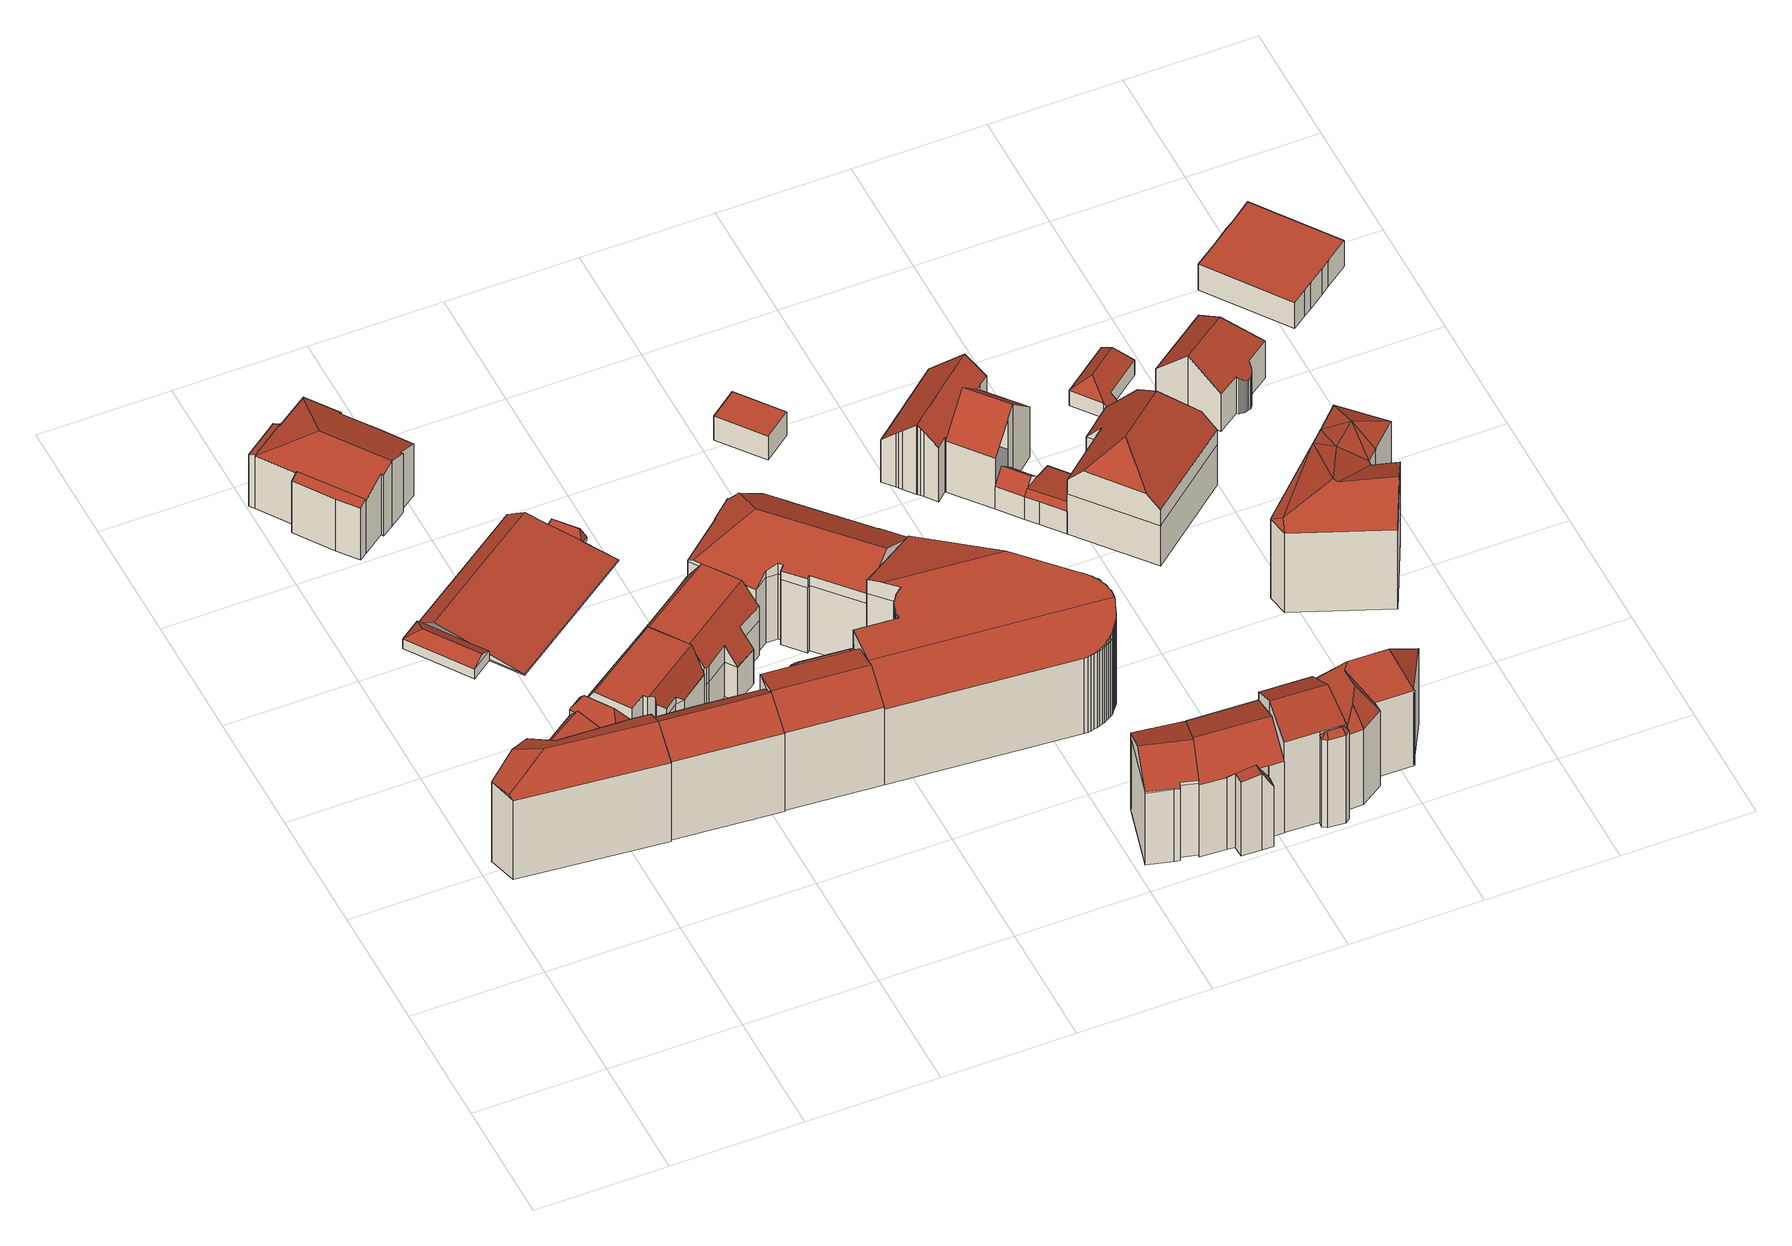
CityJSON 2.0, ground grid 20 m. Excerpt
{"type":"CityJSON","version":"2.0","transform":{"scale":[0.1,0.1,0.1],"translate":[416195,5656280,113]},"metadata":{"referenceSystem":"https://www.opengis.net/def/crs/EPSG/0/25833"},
"CityObjects":{
"building1":{"type":"Building","attributes":{"Dachtyp_tdc":"tdcFreeFormRoof","Gemeindeschluessel":14612000,"Dachneigung":29.01,"QualitaetDacherkennung":47,"Geometrietyp2DReferenz":"3000","measuredHeight":17.95,"function":"31001_9998","roofType":"5000"},"geometry":[{"type":"Solid","lod":"2","boundaries":[[[[0,1,2,3]],[[1,4,5,2]],[[4,6,7,5]],[[6,8,9,7]],[[8,10,11,9]],[[10,12,13,11]],[[12,0,3,13]],[[14,15,16,0]],[[10,17,15,14,12]],[[17,8,6,4,1,16,15]],[[10,8,17]],[[0,12,14]],[[1,0,16]],[[3,2,5,7,9,11,13]]]],"semantics":{"surfaces":[{"type":"WallSurface"},{"type":"RoofSurface"},{"type":"GroundSurface"}],"values":[[0,0,0,0,0,0,0,1,1,1,0,0,0,2]]}}]},
"building2":{"type":"Building","attributes":{"Gemeindeschluessel":14612000,"Geometrietyp2DReferenz":"3000","function":"31001_9998","roofType":"9999"},"children":["building2-1","building2-2"]},
"building2-1":{"type":"BuildingPart","attributes":{"Dachtyp_tdc":"tdcFreeFormRoof","Dachneigung":60.47,"QualitaetDacherkennung":15,"Geometrietyp2DReferenz":"3000","measuredHeight":16.87,"roofType":"5000"},"parents":["building2"],"geometry":[{"type":"MultiSurface","lod":"2","boundaries":[[[18,19,20,2]],[[21,22,5,7]],[[22,18,2,5]],[[23,24,22,21]],[[23,21,25,26,19]],[[24,23,19,18]],[[24,18,22]],[[2,20,27,28,7,5]]],"semantics":{"surfaces":[{"type":"WallSurface"},{"type":"RoofSurface"},{"type":"GroundSurface"}],"values":[0,0,0,1,1,1,0,2]}}]},
"building2-2":{"type":"BuildingPart","attributes":{"Dachtyp_tdc":"tdcFreeFormRoof","Dachneigung":57.41,"QualitaetDacherkennung":16,"Geometrietyp2DReferenz":"3000","measuredHeight":13.89,"roofType":"5000"},"parents":["building2"],"geometry":[{"type":"MultiSurface","lod":"2","boundaries":[[[29,30,31,32]],[[30,33,34,31]],[[33,35,28,34]],[[36,37,38,20,19]],[[37,29,32,38]],[[39,25,35,33,30,29,40]],[[29,37,41,40]],[[37,36,41]],[[36,39,40,41]],[[32,31,34,28,27,20,38]]],"semantics":{"surfaces":[{"type":"WallSurface"},{"type":"RoofSurface"},{"type":"GroundSurface"}],"values":[0,0,0,0,0,1,1,1,1,2]}}]},
"building3":{"type":"Building","attributes":{"Gemeindeschluessel":14612000,"Geometrietyp2DReferenz":"3000","function":"31001_9998","roofType":"9999"},"children":["building3-1","building3-2","building3-3"]},
"building3-1":{"type":"BuildingPart","attributes":{"Dachtyp_tdc":"tdcPolyFlatRoof","Dachneigung":20.94,"QualitaetDacherkennung":34,"Geometrietyp2DReferenz":"3000","measuredHeight":10.32,"roofType":"2100"},"parents":["building3"],"geometry":[{"type":"MultiSurface","lod":"2","boundaries":[[[42,43,44,45]],[[43,46,47,44]],[[46,48,49,50,47]],[[51,42,45,52,53]],[[51,48,46,43,42]],[[45,44,47,50,52]]],"semantics":{"surfaces":[{"type":"WallSurface"},{"type":"RoofSurface"},{"type":"GroundSurface"}],"values":[0,0,0,0,1,2]}}]},
"building3-2":{"type":"BuildingPart","attributes":{"Dachtyp_tdc":"tdcHipAndGableRoof","Dachneigung":22.34,"QualitaetDacherkennung":58,"Geometrietyp2DReferenz":"3000","measuredHeight":12.39,"roofType":"5000"},"parents":["building3"],"geometry":[{"type":"MultiSurface","lod":"2","boundaries":[[[54,55,56,57]],[[55,58,59,56]],[[58,60,61,59]],[[60,62,63,61]],[[55,54,64,65]],[[64,49,53,66,67,68,65]],[[68,69,70,71,72,73,62,60,58,55,65]],[[63,74,75,76,77,78,79,80,81,52,50,82,57,56,59,61]],[[62,73,74,63]],[[73,72,75,74]],[[72,71,76,75]],[[71,70,77,76]],[[70,69,78,77]],[[69,68,79,78]],[[68,67,80,79]],[[67,66,81,80]],[[66,53,52,81]],[[49,64,82,50]]],"semantics":{"surfaces":[{"type":"WallSurface"},{"type":"RoofSurface"},{"type":"GroundSurface"}],"values":[0,0,0,0,1,1,1,2,0,0,0,0,0,0,0,0,0,0]}}]},
"building3-3":{"type":"BuildingPart","attributes":{"Dachtyp_tdc":"tdcPolyFlatRoof","Dachneigung":21.68,"QualitaetDacherkennung":55,"Geometrietyp2DReferenz":"3000","measuredHeight":10.11,"roofType":"2100"},"parents":["building3"],"geometry":[{"type":"MultiSurface","lod":"2","boundaries":[[[83,84,54,57,85]],[[86,87,88,82,64]],[[87,83,85,88]],[[87,86,84,83]],[[85,57,82,88]]],"semantics":{"surfaces":[{"type":"WallSurface"},{"type":"RoofSurface"},{"type":"GroundSurface"}],"values":[0,0,0,1,2]}}]},
"building4":{"type":"Building","attributes":{"Gemeindeschluessel":14612000,"Geometrietyp2DReferenz":"3000","function":"31001_9998","roofType":"9999"},"children":["building4-1","building4-2"]},
"building4-1":{"type":"BuildingPart","attributes":{"Dachtyp_tdc":"tdcGableRoof","Dachneigung":29.72,"QualitaetDacherkennung":53,"Geometrietyp2DReferenz":"3000","measuredHeight":17.82,"roofType":"3100"},"parents":["building4"],"geometry":[{"type":"MultiSurface","lod":"2","boundaries":[[[89,90,91,92]],[[90,93,94,91]],[[93,95,96,97,94]],[[98,99,100,101,102]],[[99,89,92,100]],[[99,103,104,105,89]],[[106,107,104,103,108]],[[95,106,108,98]],[[98,108,103,99]],[[93,107,106,95]],[[90,105,104,107,93]],[[89,105,90]],[[92,91,94,97,101,100]]],"semantics":{"surfaces":[{"type":"WallSurface"},{"type":"RoofSurface"},{"type":"GroundSurface"}],"values":[0,0,0,0,0,1,1,0,0,0,0,0,2]}}]},
"building4-2":{"type":"BuildingPart","attributes":{"Dachtyp_tdc":"tdcFreeFormRoof","Dachneigung":59.59,"QualitaetDacherkennung":15,"Geometrietyp2DReferenz":"3000","measuredHeight":11.71,"roofType":"5000"},"parents":["building4"],"geometry":[{"type":"MultiSurface","lod":"2","boundaries":[[[109,102,101,110]],[[96,111,112,97]],[[111,109,110,112]],[[113,111,96]],[[114,113,96,102]],[[114,102,109]],[[113,114,109,111]],[[110,101,97,112]]],"semantics":{"surfaces":[{"type":"WallSurface"},{"type":"RoofSurface"},{"type":"GroundSurface"}],"values":[0,0,0,0,1,1,1,2]}}]},
"building5":{"type":"Building","attributes":{"Dachtyp_tdc":"tdcFreeFormRoof","Gemeindeschluessel":14612000,"Dachneigung":0.589,"QualitaetDacherkennung":60,"Geometrietyp2DReferenz":"3000","measuredHeight":13.32,"function":"31001_9998","roofType":"5000"},"geometry":[{"type":"Solid","lod":"2","boundaries":[[[[115,116,117,118]],[[116,119,120,117]],[[119,121,122,120]],[[121,123,124,122]],[[123,125,126,124]],[[125,127,128,126]],[[127,129,130,128]],[[129,131,132,130]],[[131,133,134,132]],[[133,135,136,134]],[[135,137,138,136]],[[137,115,118,138]],[[139,140,141,142,143,144,145,121]],[[146,147,148,149,150]],[[140,149,148,151,152,153,141]],[[129,142,141,153,131]],[[131,153,152,133]],[[133,152,151,135]],[[135,151,148,147,137]],[[115,146,150,116]],[[116,150,149,140,139,119]],[[137,147,146,115]],[[123,145,144,125]],[[121,145,123]],[[125,144,143,127]],[[127,143,142,129]],[[119,139,121]],[[118,117,120,122,124,126,128,130,132,134,136,138]]]],"semantics":{"surfaces":[{"type":"WallSurface"},{"type":"RoofSurface"},{"type":"GroundSurface"}],"values":[[0,0,0,0,0,0,0,0,0,0,0,0,1,1,1,0,0,0,0,0,0,0,0,0,0,0,0,2]]}}]},
"building6":{"type":"Building","attributes":{"Gemeindeschluessel":14612000,"Geometrietyp2DReferenz":"3000","function":"31001_9998","roofType":"9999"},"children":["building6-1","building6-2","building6-3"]},
"building6-1":{"type":"BuildingPart","attributes":{"Dachtyp_tdc":"tdcGableRoof","Dachneigung":10.46,"QualitaetDacherkennung":14,"Geometrietyp2DReferenz":"3000","measuredHeight":2.87,"roofType":"3100"},"parents":["building6"],"geometry":[{"type":"MultiSurface","lod":"2","boundaries":[[[154,155,156,157]],[[155,158,159,156]],[[160,161,162,163]],[[164,165,166,167,168]],[[154,169,170,171,167,166,172,173,155]],[[155,173,158]],[[161,168,167,171,174]],[[171,175,174]],[[176,177,170,169,178]],[[178,169,154]],[[160,164,168,161]],[[162,179,180,181,157,156,159,163]],[[161,174,179,162]],[[176,178,181,180]],[[178,154,157,181]]],"semantics":{"surfaces":[{"type":"WallSurface"},{"type":"RoofSurface"},{"type":"GroundSurface"}],"values":[0,0,0,1,1,0,0,0,0,0,0,2,0,0,0]}}]},
"building6-2":{"type":"BuildingPart","attributes":{"Dachtyp_tdc":"tdcFreeFormRoof","Dachneigung":31.87,"QualitaetDacherkennung":13,"Geometrietyp2DReferenz":"3000","measuredHeight":3.02,"roofType":"5000"},"parents":["building6"],"geometry":[{"type":"MultiSurface","lod":"2","boundaries":[[[182,183,164,160,163,184]],[[185,186,187,159,158,173]],[[186,182,184,187]],[[188,186,185]],[[189,188,185,172,165,183]],[[189,183,182]],[[188,189,182,186]],[[184,163,159,187]]],"semantics":{"surfaces":[{"type":"WallSurface"},{"type":"RoofSurface"},{"type":"GroundSurface"}],"values":[0,0,0,0,1,1,1,2]}}]},
"building6-3":{"type":"BuildingPart","attributes":{"Dachtyp_tdc":"tdcFreeFormRoof","Dachneigung":68.61,"QualitaetDacherkennung":42,"Geometrietyp2DReferenz":"3000","measuredHeight":2.65,"roofType":"5000"},"parents":["building6"],"geometry":[{"type":"MultiSurface","lod":"2","boundaries":[[[175,190,191,179,174]],[[190,192,193,191]],[[192,177,176,180,193]],[[194,177,192]],[[195,194,192,190]],[[195,190,175]],[[194,195,175,177]],[[179,191,193,180]]],"semantics":{"surfaces":[{"type":"WallSurface"},{"type":"RoofSurface"},{"type":"GroundSurface"}],"values":[0,0,0,1,1,1,1,2]}}]},
"building7":{"type":"Building","attributes":{"Dachtyp_tdc":"tdcFreeFormRoof","Gemeindeschluessel":14612000,"Dachneigung":0.037,"QualitaetDacherkennung":55,"Geometrietyp2DReferenz":"3000","measuredHeight":13.15,"function":"31001_9998","roofType":"5000"},"geometry":[{"type":"Solid","lod":"2","boundaries":[[[[196,197,198,199]],[[197,200,201,198]],[[202,203,204,205,150,206,207]],[[208,209,210,211,212,213,214,215,200,216,217]],[[209,218,207,206,210]],[[219,207,218,220]],[[220,218,209,208,221]],[[221,208,217,196]],[[196,217,216,197]],[[197,216,200]],[[200,215,222]],[[222,215,214,223]],[[223,214,213,224]],[[224,213,212,225]],[[225,212,211,226]],[[226,211,210,206,150,227]],[[228,202,207,219]],[[227,150,205,229]],[[229,205,204,230]],[[230,204,203,231]],[[231,203,202,228]],[[201,232,233,234,235,236,237,238,239,240,241,242,243,244,199,198]],[[200,222,232,201]],[[222,223,233,232]],[[223,224,234,233]],[[224,225,235,234]],[[225,226,236,235]],[[226,227,237,236]],[[227,229,238,237]],[[229,230,239,238]],[[230,231,240,239]],[[231,228,241,240]],[[228,219,242,241]],[[219,220,243,242]],[[220,221,244,243]],[[221,196,199,244]]]],"semantics":{"surfaces":[{"type":"WallSurface"},{"type":"RoofSurface"},{"type":"GroundSurface"}],"values":[[0,0,1,1,1,0,0,0,0,0,0,0,0,0,0,0,0,0,0,0,0,2,0,0,0,0,0,0,0,0,0,0,0,0,0,0]]}}]},
"building8":{"type":"Building","attributes":{"Gemeindeschluessel":14612000,"Geometrietyp2DReferenz":"3000","function":"31001_9998","roofType":"9999"},"children":["building8-1","building8-2"]},
"building8-1":{"type":"BuildingPart","attributes":{"Dachtyp_tdc":"tdcFreeFormRoof","Dachneigung":42.76,"QualitaetDacherkennung":3,"Geometrietyp2DReferenz":"3000","measuredHeight":15.52,"roofType":"5000"},"parents":["building8"],"geometry":[{"type":"MultiSurface","lod":"2","boundaries":[[[245,246,247,248]],[[246,249,250,247]],[[251,252,253,254]],[[252,255,256,253]],[[255,257,258,256]],[[257,259,260,258]],[[259,261,262,260]],[[261,263,264,262]],[[263,265,266,264]],[[265,267,268,266]],[[267,269,270,268]],[[269,271,272,270]],[[271,273,274,272]],[[273,275,276,274]],[[275,277,278,276]],[[277,279,280,278]],[[279,281,282,280]],[[281,283,284,282]],[[283,285,286,284]],[[285,245,248,286]],[[281,279,277,275,287,288]],[[275,273,271,289,287]],[[271,269,267,265,290,289]],[[265,263,261,259,257,291,290]],[[257,255,252,251,291]],[[251,249,292,288,287,289,290,291]],[[249,246,292]],[[246,245,285,283,281,288,292]],[[248,247,250,254,253,256,258,260,262,264,266,268,270,272,274,276,278,280,282,284,286]]],"semantics":{"surfaces":[{"type":"WallSurface"},{"type":"RoofSurface"},{"type":"GroundSurface"}],"values":[0,0,0,0,0,0,0,0,0,0,0,0,0,0,0,0,0,0,0,0,1,1,1,1,1,1,1,1,2]}}]},
"building8-2":{"type":"BuildingPart","attributes":{"Dachtyp_tdc":"tdcGableRoof","Dachneigung":29.53,"QualitaetDacherkennung":54,"Geometrietyp2DReferenz":"3000","measuredHeight":17.81,"roofType":"3100"},"parents":["building8"],"geometry":[{"type":"MultiSurface","lod":"2","boundaries":[[[293,294,295,296]],[[294,297,298,295]],[[299,293,296,250,249]],[[297,294,300]],[[293,299,301]],[[294,293,301,300]],[[299,297,300,301]],[[296,295,298,254,250]]],"semantics":{"surfaces":[{"type":"WallSurface"},{"type":"RoofSurface"},{"type":"GroundSurface"}],"values":[0,0,0,0,0,1,1,2]}}]},
"building9":{"type":"Building","attributes":{"Dachtyp_tdc":"tdcFreeFormRoof","Gemeindeschluessel":14612000,"Dachneigung":28.37,"QualitaetDacherkennung":43,"Geometrietyp2DReferenz":"3000","measuredHeight":17.46,"function":"31001_9998","roofType":"5000"},"geometry":[{"type":"Solid","lod":"2","boundaries":[[[[302,303,304,305]],[[303,306,307,304]],[[306,308,309,307]],[[308,310,311,309]],[[310,312,313,311]],[[312,314,315,313]],[[314,316,317,315]],[[316,318,319,317]],[[318,320,321,319]],[[320,322,323,321]],[[322,324,325,323]],[[324,326,327,325]],[[326,328,329,327]],[[328,330,331,329]],[[330,332,333,331]],[[332,334,335,333]],[[334,336,337,335]],[[336,338,339,337]],[[338,340,244,339]],[[340,341,241,244]],[[341,342,343,241]],[[342,344,345,343]],[[344,346,347,345]],[[346,348,349,347]],[[348,302,305,349]],[[350,351,352,353,354,355,356,357]],[[358,359,360,361,362,363,354,353,340,364,365,366,367,368]],[[369,370,371,372,373,374,375,376,377,355,354,363]],[[302,377,376,303]],[[348,356,355,377,302]],[[303,376,375,306]],[[306,375,374,308]],[[308,374,373,310]],[[310,373,372,312]],[[312,372,371,314]],[[314,371,370,316]],[[316,370,369,318]],[[318,369,363,362,320]],[[330,368,367,332]],[[328,358,368,330]],[[332,367,366,334]],[[334,366,365,336]],[[336,365,364,338]],[[338,364,340]],[[320,362,361,322]],[[322,361,360,324]],[[324,360,359,326]],[[326,359,358,328]],[[344,350,357,346]],[[346,357,356,348]],[[341,352,351,342]],[[340,353,352,341]],[[342,351,350,344]],[[305,304,307,309,311,313,315,317,319,321,323,325,327,329,331,333,335,337,339,244,241,343,345,347,349]]]],"semantics":{"surfaces":[{"type":"WallSurface"},{"type":"RoofSurface"},{"type":"GroundSurface"}],"values":[[0,0,0,0,0,0,0,0,0,0,0,0,0,0,0,0,0,0,0,0,0,0,0,0,0,1,1,1,0,0,0,0,0,0,0,0,0,0,0,0,0,0,0,0,0,0,0,0,0,0,0,0,0,2]]}}]},
"building10":{"type":"Building","attributes":{"Dachtyp_tdc":"tdcFreeFormRoof","Gemeindeschluessel":14612000,"Dachneigung":1.46,"QualitaetDacherkennung":30,"Geometrietyp2DReferenz":"3000","measuredHeight":17.77,"function":"31001_9998","roofType":"5000"},"geometry":[{"type":"Solid","lod":"2","boundaries":[[[[378,379,380,381]],[[379,382,383,380]],[[382,384,385,383]],[[384,386,387,385]],[[386,388,389,387]],[[388,390,391,389]],[[390,392,393,391]],[[392,394,395,393]],[[394,396,397,395]],[[396,398,399,397]],[[398,400,401,399]],[[400,402,403,401]],[[402,404,405,403]],[[404,406,407,405]],[[406,408,409,407]],[[408,410,411,409]],[[410,412,413,411]],[[412,414,415,413]],[[414,416,417,415]],[[416,418,419,417]],[[418,420,421,419]],[[420,422,423,421]],[[422,424,425,423]],[[424,426,427,425]],[[426,428,429,427]],[[428,430,431,429]],[[430,432,433,431]],[[432,434,435,433]],[[434,436,437,435]],[[436,438,439,437]],[[438,440,441,439]],[[440,442,443,441]],[[442,444,445,443]],[[444,446,447,445]],[[446,448,296,447]],[[448,449,247,296]],[[449,450,451,247]],[[450,452,453,451]],[[452,454,455,453]],[[454,456,457,455]],[[456,458,459,457]],[[458,460,461,459]],[[460,462,463,461]],[[462,464,465,463]],[[464,466,467,465]],[[466,468,469,467]],[[468,470,471,469]],[[470,472,473,471]],[[472,474,475,473]],[[474,476,477,475]],[[476,478,479,477]],[[478,359,480,479]],[[359,481,482,480]],[[481,483,484,482]],[[483,485,486,484]],[[386,487,488,388]],[[384,489,487,386]],[[388,488,490,390]],[[390,490,491,392]],[[392,491,492,394]],[[394,492,493,396]],[[396,493,494,398]],[[398,494,495,400]],[[400,495,496,402]],[[402,496,497,404]],[[404,497,498,406]],[[359,499,500,481]],[[481,500,501,483]],[[483,501,502,485]],[[485,502,503,504]],[[485,504,505,486]],[[504,506,507,505]],[[506,508,509,507]],[[498,510,448,446,444,511,512,513,514,515,516,517,518,519,520,521,522,523,524,525,526,527,528]],[[529,503,502,501,500,499,530,531]],[[497,496,495,494,493,492,491,490,488,487,489,532,533,534,535,531,530,536,537,538,539,540,541,542,543,544,545,546,547,548,549,550,551,510,498]],[[449,551,550,450]],[[448,510,551,449]],[[450,550,549,452]],[[452,549,548,454]],[[454,548,547,456]],[[456,547,546,458]],[[458,546,545,460]],[[460,545,544,462]],[[504,503,529,506]],[[408,528,527,410]],[[406,498,528,408]],[[410,527,526,412]],[[412,526,525,414]],[[414,525,524,416]],[[416,524,523,418]],[[418,523,522,420]],[[420,522,521,422]],[[422,521,520,424]],[[424,520,519,426]],[[426,519,518,428]],[[428,518,517,430]],[[430,517,516,432]],[[432,516,515,434]],[[434,515,514,436]],[[436,514,513,438]],[[438,513,512,440]],[[440,512,511,442]],[[442,511,444]],[[382,532,489,384]],[[508,378,381,509]],[[462,544,543,464]],[[464,543,542,466]],[[466,542,541,468]],[[468,541,540,470]],[[470,540,539,472]],[[472,539,538,474]],[[474,538,537,476]],[[476,537,536,478]],[[478,536,530,499,359]],[[508,535,534,378]],[[506,529,531,535,508]],[[378,534,533,379]],[[379,533,532,382]],[[509,381,380,383,385,387,389,391,393,395,397,399,401,403,405,407,409,411,413,415,417,419,421,423,425,427,429,431,433,435,437,439,441,443,445,447,296,247,451,453,455,457,459,461,463,465,467,469,471,473,475,477,479,480,482,484,486,505,507]]]],"semantics":{"surfaces":[{"type":"WallSurface"},{"type":"RoofSurface"},{"type":"GroundSurface"}],"values":[[0,0,0,0,0,0,0,0,0,0,0,0,0,0,0,0,0,0,0,0,0,0,0,0,0,0,0,0,0,0,0,0,0,0,0,0,0,0,0,0,0,0,0,0,0,0,0,0,0,0,0,0,0,0,0,0,0,0,0,0,0,0,0,0,0,0,0,0,0,0,0,0,0,1,1,1,0,0,0,0,0,0,0,0,0,0,0,0,0,0,0,0,0,0,0,0,0,0,0,0,0,0,0,0,0,0,0,0,0,0,0,0,0,0,0,0,0,0,0,2]]}}]},
"building11":{"type":"Building","attributes":{"Dachtyp_tdc":"tdcFreeFormRoof","Gemeindeschluessel":14612000,"Dachneigung":26.21,"QualitaetDacherkennung":59,"Geometrietyp2DReferenz":"3000","measuredHeight":17.03,"function":"31001_9998","roofType":"5000"},"geometry":[{"type":"Solid","lod":"2","boundaries":[[[[552,553,554,555]],[[553,556,557,554]],[[556,558,559,557]],[[558,560,561,559]],[[560,562,563,561]],[[562,564,565,563]],[[564,566,567,565]],[[566,568,569,567]],[[568,570,571,569]],[[570,552,555,571]],[[572,573,556,574,575,576,577]],[[578,579,577,576,580,581,582]],[[564,578,582,566]],[[566,582,581,568]],[[568,581,580,570]],[[570,580,576,575,552]],[[562,579,578,564]],[[560,572,577,579,562]],[[552,575,574,553]],[[553,574,556]],[[558,573,572,560]],[[556,573,558]],[[555,554,557,559,561,563,565,567,569,571]]]],"semantics":{"surfaces":[{"type":"WallSurface"},{"type":"RoofSurface"},{"type":"GroundSurface"}],"values":[[0,0,0,0,0,0,0,0,0,0,1,1,0,0,0,0,0,0,0,0,0,0,2]]}}]},
"building12":{"type":"Building","attributes":{"Dachtyp_tdc":"tdcPolyFlatRoof","Gemeindeschluessel":14612000,"Dachneigung":0,"QualitaetDacherkennung":59,"Geometrietyp2DReferenz":"3000","measuredHeight":4.45,"function":"31001_9998","roofType":"1000"},"geometry":[{"type":"Solid","lod":"2","boundaries":[[[[583,584,585,586]],[[584,587,588,585]],[[587,589,590,588]],[[589,583,586,590]],[[589,587,584,583]],[[586,585,588,590]]]],"semantics":{"surfaces":[{"type":"WallSurface"},{"type":"RoofSurface"},{"type":"GroundSurface"}],"values":[[0,0,0,0,1,2]]}}]},
"building13":{"type":"Building","attributes":{"Gemeindeschluessel":14612000,"Geometrietyp2DReferenz":"3000","function":"31001_9998","roofType":"9999"},"children":["building13-1","building13-2"]},
"building13-1":{"type":"BuildingPart","attributes":{"Dachtyp_tdc":"tdcGableRoof","Dachneigung":27.34,"QualitaetDacherkennung":68,"Geometrietyp2DReferenz":"3000","measuredHeight":16.77,"roofType":"3100"},"parents":["building13"],"geometry":[{"type":"MultiSurface","lod":"2","boundaries":[[[591,592,593,594]],[[592,595,596,593]],[[595,597,598,596]],[[597,599,600,598]],[[599,601,602,600]],[[601,603,604,602]],[[603,605,606,607,604]],[[608,609,610,611]],[[609,612,563,610]],[[612,613,614,563]],[[613,560,561,614]],[[560,615,616,561]],[[615,591,594,616]],[[613,612,609,608,617,618,619,605,603,601,599]],[[599,597,595,592,591,615,560,613]],[[594,593,596,598,600,602,604,607,620,621,611,610,563,614,561,616]]],"semantics":{"surfaces":[{"type":"WallSurface"},{"type":"RoofSurface"},{"type":"GroundSurface"}],"values":[0,0,0,0,0,0,0,0,0,0,0,0,0,1,1,2]}}]},
"building13-2":{"type":"BuildingPart","attributes":{"Dachtyp_tdc":"tdcGableRoof","Dachneigung":60.03,"QualitaetDacherkennung":41,"Geometrietyp2DReferenz":"3000","measuredHeight":14.58,"roofType":"3100"},"parents":["building13"],"geometry":[{"type":"MultiSurface","lod":"2","boundaries":[[[606,622,604,607]],[[622,623,624,604]],[[623,625,626,624]],[[625,627,628,626]],[[627,629,630,628]],[[629,608,611,630]],[[625,623,622,606,619,631]],[[631,617,608,629,627,625]],[[611,621,620,607,604,624,626,628,630]]],"semantics":{"surfaces":[{"type":"WallSurface"},{"type":"RoofSurface"},{"type":"GroundSurface"}],"values":[0,0,0,0,0,0,1,1,2]}}]},
"building14":{"type":"Building","attributes":{"name":"Stadtbezirksamt Blasewitz","Gemeindeschluessel":14612000,"Geometrietyp2DReferenz":"3000","function":"31001_3012","roofType":"9999"},"children":["building14-1","building14-2","building14-3","building14-4"]},
"building14-1":{"type":"BuildingPart","attributes":{"Dachtyp_tdc":"tdcGableRoof","Dachneigung":44.68,"QualitaetDacherkennung":37,"Geometrietyp2DReferenz":"3000","measuredHeight":13.22,"roofType":"3100"},"parents":["building14"],"geometry":[{"type":"MultiSurface","lod":"2","boundaries":[[[632,633,634,635,636]],[[633,637,638,634]],[[637,639,640,638]],[[639,641,642,640]],[[641,643,644,642]],[[643,645,646,644]],[[645,647,648,646]],[[647,649,650,648]],[[649,651,652,650]],[[651,653,654,652]],[[653,655,656,654]],[[655,657,658,656]],[[657,659,660,658]],[[659,661,662,663,660]],[[657,655,653,651,649,647,645]],[[645,643,641,639,637,633,632,664,665,666,661,659,657]],[[635,634,638,640,642,644,646,648,650,652,654,656,658,660,663,667]]],"semantics":{"surfaces":[{"type":"WallSurface"},{"type":"RoofSurface"},{"type":"GroundSurface"}],"values":[0,0,0,0,0,0,0,0,0,0,0,0,0,0,1,1,2]}}]},
"building14-2":{"type":"BuildingPart","attributes":{"Dachtyp_tdc":"tdcGableRoof","Dachneigung":13.54,"QualitaetDacherkennung":34,"Geometrietyp2DReferenz":"3000","measuredHeight":5.08,"roofType":"3100"},"parents":["building14"],"geometry":[{"type":"MultiSurface","lod":"2","boundaries":[[[668,669,670,671]],[[669,672,673,670]],[[672,674,675,673]],[[674,676,677,675]],[[676,678,679,677]],[[678,680,681,679]],[[674,672,669,668,682,683]],[[683,680,678,676,674]],[[681,684,685,671,670,673,675,677,679]]],"semantics":{"surfaces":[{"type":"WallSurface"},{"type":"RoofSurface"},{"type":"GroundSurface"}],"values":[0,0,0,0,0,0,1,1,2]}}]},
"building14-3":{"type":"BuildingPart","attributes":{"Dachtyp_tdc":"tdcGableRoof","Dachneigung":44.19,"QualitaetDacherkennung":59,"Geometrietyp2DReferenz":"3000","measuredHeight":6.32,"roofType":"3100"},"parents":["building14"],"geometry":[{"type":"MultiSurface","lod":"2","boundaries":[[[686,687,688,689]],[[687,690,691,688]],[[690,692,668,671,691]],[[693,694,681,680]],[[695,692,690,687,686,696]],[[696,693,680,695]],[[697,689,688,691,671,685,684,681,694]]],"semantics":{"surfaces":[{"type":"WallSurface"},{"type":"RoofSurface"},{"type":"GroundSurface"}],"values":[0,0,0,0,1,1,2]}}]},
"building14-4":{"type":"BuildingPart","attributes":{"Dachtyp_tdc":"tdcGableRoof","Dachneigung":45.5,"QualitaetDacherkennung":59,"Geometrietyp2DReferenz":"3000","measuredHeight":14.98,"roofType":"3100"},"parents":["building14"],"geometry":[{"type":"MultiSurface","lod":"2","boundaries":[[[698,699,686,689,700]],[[701,636,635,694,693]],[[662,702,703,663]],[[702,698,700,703]],[[704,664,636,701,699,698]],[[698,702,662,666,704]],[[700,689,697,694,635,667,663,703]]],"semantics":{"surfaces":[{"type":"WallSurface"},{"type":"RoofSurface"},{"type":"GroundSurface"}],"values":[0,0,0,0,1,1,2]}}]},
"building15":{"type":"Building","attributes":{"Gemeindeschluessel":14612000,"Geometrietyp2DReferenz":"3000","function":"31001_9998","roofType":"9999"},"children":["building15-1","building15-2","building15-3"]},
"building15-1":{"type":"BuildingPart","attributes":{"Dachtyp_tdc":"tdcGableRoof","Dachneigung":10.16,"QualitaetDacherkennung":44,"Geometrietyp2DReferenz":"3000","measuredHeight":18.42,"roofType":"3100"},"parents":["building15"],"geometry":[{"type":"MultiSurface","lod":"2","boundaries":[[[705,706,707,708,709]],[[706,710,711,707]],[[710,712,713,711]],[[712,714,715,713]],[[714,716,717,718,715]],[[719,720,721,722,723,724]],[[725,716,714,712,710]],[[710,706,705,720,719,725]],[[708,707,711,713,715,718,726,723,722]]],"semantics":{"surfaces":[{"type":"WallSurface"},{"type":"RoofSurface"},{"type":"GroundSurface"}],"values":[0,0,0,0,0,0,1,1,2]}}]},
"building15-2":{"type":"BuildingPart","attributes":{"Dachtyp_tdc":"tdcFreeFormRoof","Dachneigung":57.2,"QualitaetDacherkennung":10,"Geometrietyp2DReferenz":"3000","measuredHeight":19.83,"roofType":"5000"},"parents":["building15"],"geometry":[{"type":"MultiSurface","lod":"2","boundaries":[[[727,717,718]],[[717,728,729,718]],[[728,730,731,729]],[[730,732,733,731]],[[732,734,735,733]],[[734,736,737,735]],[[736,738,739,737]],[[738,740,741,739]],[[740,742,743,741]],[[742,724,723,743]],[[738,736,744,745,746,747]],[[736,734,744]],[[734,732,745,744]],[[732,730,728,717,727,746,745]],[[727,748,724,749,750,747,746]],[[724,742,749]],[[742,740,750,749]],[[740,738,747,750]],[[723,726,718,729,731,733,735,737,739,741,743]]],"semantics":{"surfaces":[{"type":"WallSurface"},{"type":"RoofSurface"},{"type":"GroundSurface"}],"values":[0,0,0,0,0,0,0,0,0,0,1,1,1,1,1,1,1,1,2]}}]},
"building15-3":{"type":"BuildingPart","attributes":{"Dachtyp_tdc":"tdcFreeFormRoof","Dachneigung":56,"QualitaetDacherkennung":10,"Geometrietyp2DReferenz":"3000","measuredHeight":17.84,"roofType":"5000"},"parents":["building15"],"geometry":[{"type":"MultiSurface","lod":"2","boundaries":[[[721,751,752,722]],[[751,753,754,752]],[[753,755,756,754]],[[755,757,758,756]],[[757,709,708,758]],[[759,709,757]],[[760,759,757,755]],[[761,760,755,753]],[[762,761,753,751]],[[762,751,721]],[[759,760,761,762,721,709]],[[722,752,754,756,758,708]]],"semantics":{"surfaces":[{"type":"WallSurface"},{"type":"RoofSurface"},{"type":"GroundSurface"}],"values":[0,0,0,0,0,1,1,1,1,1,1,2]}}]},
"building16":{"type":"Building","attributes":{"name":"Bürgerbüro Blasewitz","Dachtyp_tdc":"tdcFreeFormRoof","Gemeindeschluessel":14612000,"Dachneigung":48.79,"QualitaetDacherkennung":56,"Geometrietyp2DReferenz":"3000","measuredHeight":18.3,"function":"31001_3010","roofType":"5000"},"geometry":[{"type":"Solid","lod":"2","boundaries":[[[[763,764,677,765]],[[764,766,673,677]],[[766,767,768,673]],[[767,769,770,768]],[[769,771,772,770]],[[771,773,774,772]],[[773,775,776,774]],[[775,777,778,776]],[[777,763,765,778]],[[779,780,781]],[[782,783,784]],[[769,785,786,787,782,784,781,780,771]],[[783,788,789,779,781,784]],[[775,779,789,777]],[[777,789,788,763]],[[766,786,785,767]],[[764,787,786,766]],[[767,785,769]],[[773,780,779,775]],[[763,788,783,782,787,764]],[[771,780,773]],[[765,677,673,768,770,772,774,776,778]]]],"semantics":{"surfaces":[{"type":"WallSurface"},{"type":"RoofSurface"},{"type":"GroundSurface"}],"values":[[0,0,0,0,0,0,0,0,0,1,1,1,1,0,0,0,0,0,0,0,0,2]]}}]},
"building17":{"type":"Building","attributes":{"Dachtyp_tdc":"tdcHipRoof","Gemeindeschluessel":14612000,"Dachneigung":45.24,"QualitaetDacherkennung":79,"Geometrietyp2DReferenz":"3000","measuredHeight":5.48,"function":"31001_9998","roofType":"3200"},"geometry":[{"type":"Solid","lod":"2","boundaries":[[[[790,791,792,793]],[[791,794,795,792]],[[794,796,797,795]],[[796,798,799,797]],[[798,800,801,799]],[[800,802,803,801]],[[802,790,793,803]],[[794,791,804]],[[798,796,805]],[[791,790,802,800,798,805,804]],[[796,794,804,805]],[[793,792,795,797,799,801,803]]]],"semantics":{"surfaces":[{"type":"WallSurface"},{"type":"RoofSurface"},{"type":"GroundSurface"}],"values":[[0,0,0,0,0,0,0,1,1,1,1,2]]}}]},
"building18":{"type":"Building","attributes":{"Dachtyp_tdc":"tdcFreeFormRoof","Gemeindeschluessel":14612000,"Dachneigung":30.73,"QualitaetDacherkennung":27,"Geometrietyp2DReferenz":"3000","measuredHeight":18.96,"function":"31001_9998","roofType":"5000"},"geometry":[{"type":"Solid","lod":"2","boundaries":[[[[806,807,808]],[[806,809,807]],[[809,806,810]],[[809,810,811]],[[812,813,807,809,811,814]],[[813,812,815,816]],[[815,812,814]],[[817,818,819,820,821,822,823,824,825,826,827]],[[814,811,818,817]],[[811,810,819,818]],[[810,806,820,819]],[[806,828,821,820]],[[828,829,822,821]],[[829,830,823,822]],[[830,831,824,823]],[[831,832,825,824]],[[832,816,826,825]],[[816,815,827,826]],[[815,814,817,827]],[[808,807,813,816,832]],[[833,831,830]],[[833,832,831]],[[832,833,808]],[[833,830,829]],[[828,833,829]],[[828,808,833]],[[806,808,828]]]],"semantics":{"surfaces":[{"type":"RoofSurface"},{"type":"WallSurface"},{"type":"GroundSurface"}],"values":[[0,0,0,0,0,0,1,2,1,1,1,1,1,1,1,1,1,1,1,0,0,0,0,0,0,0,0]]}}]},
"building19":{"type":"Building","attributes":{"Dachtyp_tdc":"tdcHipAndGableRoof","Gemeindeschluessel":14612000,"Dachneigung":44.14,"QualitaetDacherkennung":59,"Geometrietyp2DReferenz":"3000","measuredHeight":11.87,"function":"31001_9998","roofType":"5000"},"geometry":[{"type":"Solid","lod":"2","boundaries":[[[[834,835,836,837]],[[835,838,839,836]],[[838,840,841,839]],[[840,842,843,841]],[[842,844,845,843]],[[844,846,847,845]],[[846,848,849,847]],[[848,850,851,849]],[[850,852,853,851]],[[852,854,855,853]],[[854,856,857,855]],[[856,858,859,857]],[[858,860,861,859]],[[860,862,863,861]],[[862,864,865,863]],[[864,866,867,865]],[[866,868,869,867]],[[868,870,871,869]],[[870,872,873,871]],[[872,834,837,873]],[[868,866,874]],[[866,864,862,874]],[[862,860,858,856,854,852,850,848,846,844,842,840,838,835,834,872,870,868,874]],[[837,836,839,841,843,845,847,849,851,853,855,857,859,861,863,865,867,869,871,873]]]],"semantics":{"surfaces":[{"type":"WallSurface"},{"type":"RoofSurface"},{"type":"GroundSurface"}],"values":[[0,0,0,0,0,0,0,0,0,0,0,0,0,0,0,0,0,0,0,0,1,1,1,2]]}}]},
"building20":{"type":"Building","attributes":{"Dachtyp_tdc":"tdcPolyFlatRoof","Gemeindeschluessel":14612000,"Dachneigung":0,"QualitaetDacherkennung":82,"Geometrietyp2DReferenz":"3000","measuredHeight":4.84,"function":"31001_9998","roofType":"1000"},"geometry":[{"type":"Solid","lod":"2","boundaries":[[[[875,876,877,878]],[[876,879,880,877]],[[879,881,882,880]],[[881,883,884,882]],[[883,885,886,884]],[[885,887,888,886]],[[887,889,890,888]],[[889,891,892,890]],[[891,893,894,892]],[[893,895,896,894]],[[895,875,878,896]],[[895,893,891,889,887,885,883,881,879,876,875]],[[878,877,880,882,884,886,888,890,892,894,896]]]],"semantics":{"surfaces":[{"type":"WallSurface"},{"type":"RoofSurface"},{"type":"GroundSurface"}],"values":[[0,0,0,0,0,0,0,0,0,0,0,1,2]]}}]}
},
"vertices":[
[22,419,160],[98,471,162],[98,471,8],[22,419,8],[125,438,178],[125,438,8],[238,438,172],[238,438,8],[264,435,172],[264,435,8],[256,353,158],[256,353,8],[34,376,158],[34,376,8],[31,384,163],[102,422,187],[66,449,175],[261,405,187],
[98,471,108],[190,535,108],[190,535,8],[238,438,108],[125,438,108],[175,477,177],[110,456,142],[230,454,108],[227,461,108],[227,461,8],[231,452,8],
[258,482,119],[238,468,119],[238,468,8],[258,482,8],[240,460,106],[240,460,8],[231,452,105],[190,535,119],[213,551,119],[213,551,8],[227,461,119],[234,487,147],[209,530,143],
[96,1002,111],[73,1032,110],[73,1032,12],[96,1002,12],[34,1088,110],[34,1088,12],[45,1096,116],[45,1096,112],[45,1096,12],[107,1010,116],[107,1010,12],[107,1010,112],
[62,1188,111],[112,1223,110],[112,1223,12],[62,1188,12],[114,1226,109],[114,1226,12],[148,1178,109],[148,1178,12],[145,1176,110],[145,1176,12],[8,1149,112],[96,1135,136],[141,1034,128],[143,1030,128],[161,1043,136],[185,1060,124],[183,1063,124],[211,1083,110],[180,1128,110],[164,1150,110],[164,1150,12],[180,1128,12],[211,1083,12],[183,1063,12],[185,1060,12],[161,1043,12],[143,1030,12],[141,1034,12],[8,1149,12],
[56,1196,110],[62,1188,114],[56,1196,12],[8,1149,114],[2,1157,110],[2,1157,12],
[258,355,157],[258,357,157],[258,357,8],[258,355,8],[265,436,157],[265,436,8],[325,432,157],[325,432,113],[325,432,8],[425,423,157],[418,341,157],[418,341,8],[425,423,8],[425,423,113],[422,392,186],[262,405,186],[258,357,158],[325,432,163],[265,436,163],[425,423,163],
[426,437,113],[426,437,8],[326,446,113],[326,446,8],[325,439,125],[418,431,125],
[251,577,94],[328,630,94],[328,630,9],[251,577,9],[391,541,94],[391,541,9],[348,510,94],[348,510,9],[333,507,94],[333,507,9],[313,492,94],[313,492,9],[298,491,94],[298,491,9],[298,496,94],[298,496,9],[285,492,94],[285,492,9],[281,498,94],[281,498,9],[258,482,94],[258,482,9],[213,551,94],[213,551,9],[391,541,96],[380,557,142],[288,493,142],[298,496,134],[298,491,124],[313,492,108],[333,507,109],[251,577,103],[213,551,103],[225,532,141],[341,613,141],[328,630,102],[258,482,142],[281,498,142],[285,492,142],
[409,856,15],[205,713,15],[205,713,13],[409,856,13],[174,758,15],[174,758,13],[110,850,15],[305,987,15],[305,987,13],[110,850,13],[110,850,25],[115,843,31],[125,829,41],[321,966,41],[305,987,25],[374,899,26],[375,899,26],[339,943,36],[158,780,31],[174,758,26],[339,943,15],[339,943,20],[375,899,15],[375,899,20],[374,899,15],[339,943,13],[375,899,13],[374,899,13],
[78,827,31],[110,850,31],[78,827,13],[174,758,31],[142,735,31],[142,735,13],[158,747,43],[105,822,43],
[351,953,20],[351,953,13],[386,909,20],[386,909,13],[376,910,39],[350,942,39],
[507,618,77],[466,591,77],[466,591,11],[507,618,11],[478,573,77],[478,573,11],[443,708,107],[441,709,104],[415,690,103],[355,649,102],[342,611,142],[455,690,142],[504,621,111],[491,639,142],[378,560,142],[391,541,110],[394,540,107],[399,543,107],[433,568,108],[445,551,78],[466,591,107],[507,618,105],[476,661,142],[455,690,77],[476,661,77],[504,621,77],[445,551,77],[433,568,77],[399,543,77],[394,540,77],[391,541,77],[328,630,77],[443,708,77],[355,649,77],[415,690,77],[441,709,77],[445,551,11],[433,568,11],[399,543,11],[394,540,11],[391,541,11],[328,630,11],[355,649,11],[415,690,11],[441,709,11],[443,708,11],[455,690,11],[476,661,11],[504,621,11],
[494,460,152],[570,453,152],[570,453,10],[494,460,10],[568,427,152],[568,427,10],[463,435,152],[463,437,152],[463,437,10],[463,435,10],[464,439,152],[464,439,10],[465,442,152],[465,442,10],[466,444,152],[466,444,10],[467,446,152],[467,446,10],[468,448,152],[468,448,10],[470,450,152],[470,450,10],[471,452,152],[471,452,10],[473,454,152],[473,454,10],[475,455,152],[475,455,10],[477,456,152],[477,456,10],[480,458,152],[480,458,10],[482,459,152],[482,459,10],[484,459,152],[484,459,10],[487,460,152],[487,460,10],[489,460,152],[489,460,10],[491,460,152],[491,460,10],[485,446,164],[488,446,165],[483,446,164],[478,444,162],[469,439,157],[559,441,165],
[559,329,158],[418,341,158],[418,341,10],[559,329,10],[426,437,177],[426,437,10],[568,427,176],[422,393,188],[564,382,188],
[579,766,135],[581,768,135],[581,768,11],[579,766,11],[605,741,135],[605,741,11],[604,740,135],[604,740,11],[694,641,135],[694,641,11],[695,643,135],[695,643,11],[722,613,135],[722,613,11],[721,612,135],[721,612,11],[723,609,135],[723,609,11],[648,551,135],[648,551,11],[635,542,135],[635,542,11],[631,538,135],[631,538,11],[628,537,135],[628,537,11],[572,599,135],[572,599,11],[568,596,135],[568,596,11],[542,625,135],[542,625,11],[548,630,135],[548,630,11],[543,636,135],[543,636,11],[525,636,135],[525,636,11],[504,621,135],[443,708,135],[504,751,135],[504,751,11],[503,753,135],[503,753,11],[532,774,135],[532,774,11],[534,772,135],[534,772,11],[503,753,149],[504,751,151],[443,708,137],[448,701,142],[546,714,186],[547,770,164],[534,772,157],[532,774,156],[572,599,154],[628,537,154],[631,538,156],[635,542,158],[648,551,167],[675,573,186],[525,636,149],[543,636,156],[548,630,156],[542,625,152],[568,596,152],[723,609,153],[721,612,153],[722,613,151],[695,643,151],[694,641,153],[604,740,153],[605,741,151],[581,768,151],[579,766,153],
[893,423,154],[896,420,154],[896,420,10],[893,423,10],[899,416,154],[899,416,10],[902,412,154],[902,412,10],[904,408,154],[904,408,10],[907,404,154],[907,404,10],[909,400,154],[909,400,10],[910,395,154],[910,395,10],[912,391,154],[912,391,10],[913,386,154],[913,386,10],[913,381,154],[913,381,10],[914,376,154],[914,376,10],[914,372,154],[914,372,10],[913,367,154],[913,367,10],[913,362,154],[913,362,10],[912,358,154],[912,358,10],[910,353,154],[910,353,10],[908,347,154],[908,347,10],[906,342,154],[906,342,10],[904,338,154],[904,338,10],[901,334,154],[901,334,10],[898,330,154],[898,330,10],[895,327,154],[895,327,10],[892,323,154],[892,323,10],[888,320,154],[888,320,10],[884,317,154],[884,317,10],[880,315,154],[880,315,10],[876,313,154],[876,313,10],[872,311,154],[872,311,10],[867,309,154],[867,309,10],[863,308,154],[863,308,10],[858,307,154],[858,307,10],[853,306,154],[853,306,10],[848,305,154],[848,305,10],[842,305,154],[842,305,10],[559,329,154],[570,453,154],[635,448,154],[635,448,10],[635,453,154],[635,453,10],[635,457,154],[635,457,10],[636,461,154],[636,461,10],[637,465,154],[637,465,10],[638,469,154],[638,469,10],[639,473,154],[639,473,10],[641,478,154],[641,478,10],[644,482,154],[644,482,10],[646,485,154],[646,485,10],[649,489,154],[649,489,10],[651,492,154],[651,492,10],[654,494,154],[654,494,10],[657,497,154],[657,497,10],[662,500,154],[662,500,10],[628,537,10],[631,538,154],[631,538,10],[635,541,154],[635,541,10],[635,542,154],[635,542,10],[904,408,187],[907,404,187],[902,412,187],[909,400,187],[910,395,187],[912,391,187],[913,386,187],[913,381,187],[914,376,187],[914,372,188],[913,367,188],[913,362,188],[628,537,180],[631,538,179],[635,541,179],[635,542,178],[648,551,175],[648,551,154],[648,551,10],[723,609,154],[723,609,10],[892,424,154],[892,424,10],[564,391,188],[853,306,155],[858,307,155],[863,308,156],[867,309,157],[872,311,158],[876,313,159],[880,315,161],[884,317,162],[888,320,164],[892,323,166],[895,327,168],[898,330,170],[901,334,172],[904,338,174],[906,342,177],[908,347,180],[910,353,183],[912,358,185],[723,609,157],[644,520,184],[818,505,184],[899,416,186],[896,420,186],[893,423,186],[892,424,186],[662,500,185],[657,497,185],[654,494,185],[651,492,185],[649,489,185],[646,485,185],[644,482,185],[641,478,185],[639,473,186],[638,469,186],[637,465,186],[636,461,186],[635,457,186],[635,453,186],[635,448,186],[570,453,186],
[840,150,147],[843,151,147],[843,151,10],[840,150,10],[917,148,147],[917,148,10],[917,147,147],[917,147,10],[919,147,147],[919,147,10],[887,34,147],[887,34,10],[862,41,147],[862,41,10],[860,35,147],[860,35,10],[852,37,147],[852,37,10],[814,47,147],[814,47,10],[919,147,148],[917,147,148],[843,151,155],[840,150,156],[828,102,180],[901,83,180],[862,41,153],[887,34,153],[814,47,149],[852,37,149],[860,35,149],
[669,944,59],[619,1009,59],[619,1009,14],[669,944,14],[661,1041,59],[661,1041,14],[711,976,59],[711,976,14],
[921,148,147],[1024,144,146],[1024,144,10],[921,148,10],[1024,143,146],[1024,143,10],[1025,143,146],[1025,143,10],[1016,82,177],[1016,82,10],[1008,24,147],[1008,24,10],[986,25,147],[986,25,10],[986,26,147],[986,26,125],[986,26,10],[925,28,147],[886,31,147],[886,31,10],[925,28,10],[887,34,149],[902,88,177],[902,88,10],[921,147,147],[921,147,10],[925,29,147],[968,26,147],[972,26,147],[968,26,10],[925,29,10],
[986,25,125],[985,7,126],[985,7,10],[968,8,155],[968,8,10],[938,9,150],[938,9,10],[937,27,150],[937,27,10],[968,26,155],
[860,790,118],[859,790,119],[859,790,15],[860,790,15],[860,790,112],[844,777,118],[844,777,15],[830,794,138],[830,794,15],[827,798,142],[827,798,15],[824,801,146],[824,801,15],[823,802,147],[823,802,15],[810,818,127],[810,818,15],[806,823,121],[806,823,15],[804,826,117],[804,826,15],[789,843,95],[789,843,15],[903,938,95],[903,938,15],[937,897,147],[937,897,15],[958,872,119],[958,872,15],[943,860,119],[943,860,110],[943,860,15],[865,794,118],[901,825,119],[936,854,119],[901,825,15],
[965,726,58],[990,746,51],[990,746,15],[965,726,15],[1030,697,51],[1030,697,15],[982,657,66],[982,657,15],[975,651,58],[975,651,15],[949,682,58],[949,682,15],[935,699,58],[935,699,15],[951,713,63],[941,705,66],[941,705,15],[951,713,15],
[938,759,59],[946,750,59],[946,750,15],[938,759,15],[956,737,59],[956,737,15],[965,726,59],[907,733,58],[907,733,15],[951,713,78],[923,747,78],[923,747,15],
[949,768,165],[938,759,151],[949,768,15],[907,733,112],[990,803,110],[990,803,15],[901,825,165],
[1059,22,183],[1008,24,183],[1008,24,11],[1059,22,11],[1059,22,178],[1018,92,195],[1018,92,11],[1025,143,162],[1025,143,11],[1026,144,161],[1026,144,11],[1103,141,161],[1103,141,153],[1103,141,11],[1098,27,184],[1098,21,183],[1098,21,178],[1098,21,11],[1098,27,11],[1098,27,154],[1101,88,195],[1101,88,11],
[1103,141,154],[1256,136,152],[1256,136,11],[1256,135,154],[1256,135,11],[1257,135,154],[1257,135,11],[1219,68,154],[1219,68,11],[1219,66,154],[1219,66,11],[1161,67,154],[1161,67,11],[1161,50,154],[1161,50,11],[1127,28,154],[1127,28,11],[1216,70,160],[1198,102,209],[1138,104,209],[1131,98,200],[1101,88,154],[1120,49,186],[1131,66,201],
[1098,12,178],[1098,12,11],[1091,6,178],[1091,6,11],[1065,8,178],[1065,8,11],[1058,13,178],[1058,13,11],[1065,16,187],[1067,15,188],[1088,14,189],[1092,15,187],
[1064,544,91],[975,651,91],[1064,544,15],[1030,697,91],[1058,720,91],[1058,720,15],[1043,738,91],[1043,738,15],[1090,777,91],[1090,777,15],[1120,741,91],[1120,741,15],[1181,669,91],[1181,669,15],[1196,651,91],[1196,651,15],[1181,669,145],[1120,741,146],[1121,681,198],[991,632,146],[1050,560,145],[1048,621,198],[1058,720,118],[1030,697,118],[975,651,118],[1064,544,122],[1196,651,120],
[1117,820,32],[1110,828,43],[1110,828,15],[1117,820,15],[1078,869,43],[1078,869,15],[1150,924,44],[1150,924,15],[1181,884,44],[1181,884,15],[1127,842,43],[1127,842,15],[1134,833,32],[1134,833,15],[1107,859,70],[1153,895,70],
[1285,537,163],[1266,431,201],[1301,495,188],[1186,416,174],[1174,431,163],[1180,398,163],[1348,398,201],[1270,425,198],[1320,341,163],[1376,456,163],[1338,467,163],[1320,341,12],[1180,398,12],[1174,431,12],[1285,537,12],[1305,556,12],[1340,590,12],[1397,530,12],[1357,492,12],[1339,475,12],[1338,467,12],[1376,456,12],[1305,556,163],[1340,590,163],[1397,530,163],[1357,492,163],[1339,475,163],[1339,531,188],
[1303,775,79],[1302,772,77],[1302,772,15],[1303,775,15],[1301,769,75],[1301,769,15],[1300,767,74],[1300,767,15],[1298,764,73],[1298,764,15],[1296,762,73],[1296,762,15],[1293,761,73],[1293,761,15],[1290,760,74],[1290,760,15],[1287,759,75],[1287,759,15],[1284,759,77],[1284,759,15],[1281,760,79],[1281,760,15],[1278,760,81],[1278,760,15],[1275,762,85],[1275,762,15],[1243,740,85],[1243,740,15],[1213,781,134],[1213,781,15],[1184,822,83],[1184,822,15],[1278,890,83],[1278,890,15],[1338,807,85],[1338,807,15],[1303,782,85],[1303,782,15],[1303,778,81],[1303,778,15],[1282,829,134],
[1326,996,62],[1361,1021,62],[1361,1021,13],[1326,996,13],[1388,1041,62],[1388,1041,13],[1400,1049,62],[1400,1049,13],[1435,1075,62],[1435,1075,13],[1522,955,62],[1522,955,13],[1487,929,62],[1487,929,13],[1473,919,62],[1473,919,13],[1448,901,62],[1448,901,13],[1435,892,62],[1435,892,13],[1413,876,62],[1413,876,13]
]}
